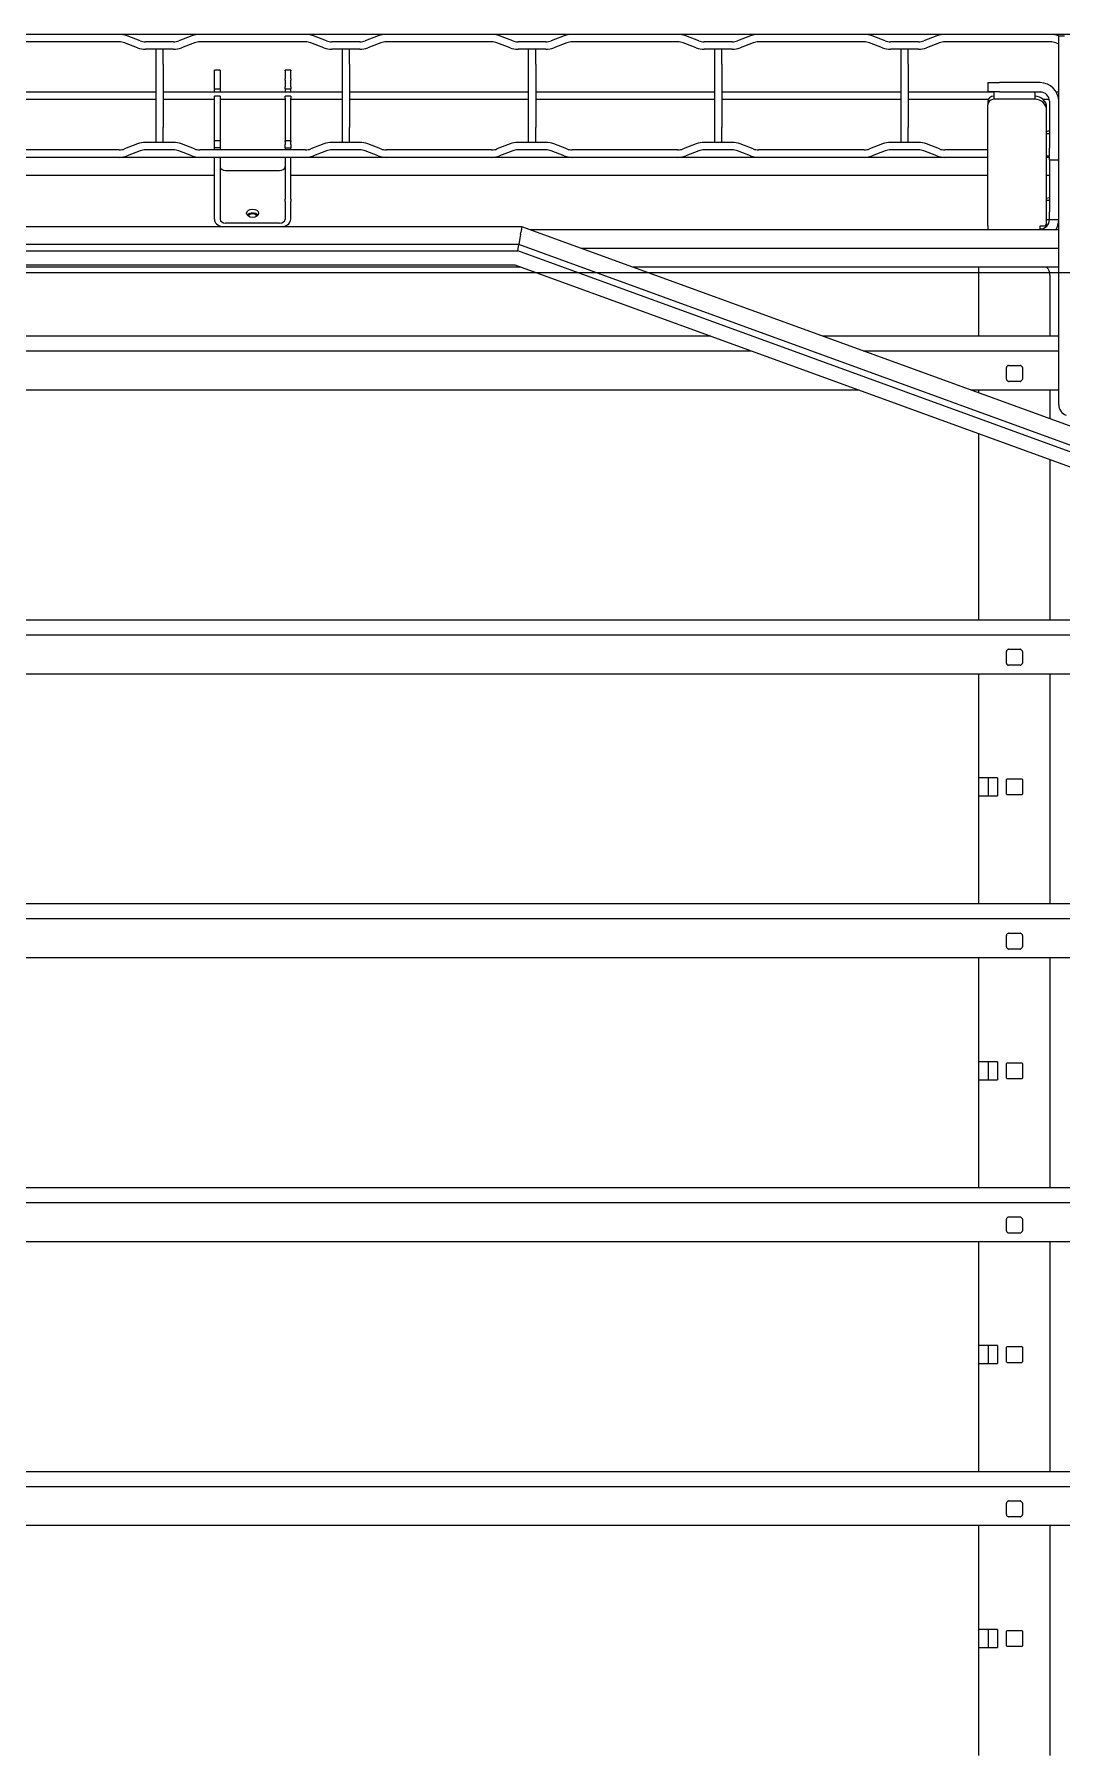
# Model space of a CAD drawing. Header units: millimetres. Extents: x -187347 to 135007, y -6415 to 292048.
# Drawn here: x -37100 to -36549, y 27535 to 28459 of the extents above; entities that cross this region are included whole.
import ezdxf

# ---------------------------------------------------------------- set-up
doc = ezdxf.new("R2010")
doc.units = ezdxf.units.MM
doc.header["$LTSCALE"] = 100
doc.layers.get('0').update_dxf_attribs({"lineweight": 18})
doc.layers.add('Layout Kromeka', color=1, linetype='Continuous', lineweight=5)

# ---------------------------------------------------------------- blocks, each defined once
blk = doc.blocks.new('A$Ca181df26')
at = {"color": 0}
for p, q in [((1855.03, 968.25), (1855.03, 1091.71)), ((1893.13, 1091.71), (1893.13, 1033.68)), ((1869.77, 1024.91), (1869.77, 1032.79)), ((1870.15, 1033.17), (1878.02, 1033.17)), ((1878.4, 1032.79), (1878.4, 1024.91)), ((1893.13, 1033.68), (1883.13, 1033.68)), ((1883.13, 1024.02), (1883.13, 1033.68)), ((1888.13, 1024.02), (1888.13, 1033.68)), ((1893.13, 1033.68), (1893.13, 1024.02)), ((1878.02, 1024.53), (1870.15, 1024.53)), ((1883.13, 1024.02), (1893.13, 1024.02)), ((1893.13, 1024.02), (1893.13, 968.25)), ((304.13, 968.25), (2662.13, 968.25)), ((1869.77, 956.15), (1869.77, 962.35)), ((1870.99, 963.57), (1877.18, 963.57)), ((1878.4, 962.35), (1878.4, 956.15)), ((1877.18, 954.93), (1870.99, 954.93)), ((2736.13, 947.19), (225.02, 947.19)), ((225.02, 939.31), (2736.13, 939.31)), ((1855.03, 815.85), (1855.03, 939.31)), ((1893.13, 939.31), (1893.13, 881.28)), ((383.76, 931.45), (2142.15, 291.45)), ((382.42, 923.83), (2140.8, 283.83)), ((1869.77, 872.51), (1869.77, 880.39)), ((1870.15, 880.77), (1878.02, 880.77)), ((1878.4, 880.39), (1878.4, 872.51)), ((1893.13, 881.28), (1883.13, 881.28)), ((1883.13, 871.62), (1883.13, 881.28)), ((1888.13, 871.62), (1888.13, 881.28)), ((1893.13, 881.28), (1893.13, 871.62)), ((1878.02, 872.13), (1870.15, 872.13)), ((1883.13, 871.62), (1893.13, 871.62)), ((1893.13, 871.62), (1893.13, 815.85)), ((701.37, 815.85), (2662.13, 815.85)), ((1869.77, 803.75), (1869.77, 809.95)), ((1870.99, 811.17), (1877.18, 811.17)), ((1878.4, 809.95), (1878.4, 803.75)), ((2736.13, 794.79), (759.24, 794.79)), ((1877.18, 802.53), (1870.99, 802.53)), ((780.87, 786.91), (2736.13, 786.91)), ((1855.03, 663.45), (1855.03, 786.91)), ((1893.13, 786.91), (1893.13, 728.88)), ((1869.77, 720.11), (1869.77, 727.99)), ((1870.15, 728.37), (1878.02, 728.37)), ((1878.4, 727.99), (1878.4, 720.11)), ((1893.13, 728.88), (1883.13, 728.88)), ((1883.13, 719.22), (1883.13, 728.88)), ((1888.13, 719.22), (1888.13, 728.88)), ((1893.13, 728.88), (1893.13, 719.22)), ((1878.02, 719.73), (1870.15, 719.73)), ((1883.13, 719.22), (1893.13, 719.22)), ((1893.13, 719.22), (1893.13, 663.45)), ((1120.09, 663.45), (2662.13, 663.45)), ((1869.77, 651.35), (1869.77, 657.55)), ((1870.99, 658.77), (1877.18, 658.77)), ((1878.4, 657.55), (1878.4, 651.35)), ((1877.18, 650.13), (1870.99, 650.13)), ((2736.13, 642.39), (1177.96, 642.39)), ((1199.59, 634.51), (2736.13, 634.51)), ((1855.03, 511.05), (1855.03, 634.51)), ((1893.13, 634.51), (1893.13, 576.48)), ((1869.77, 567.71), (1869.77, 575.59)), ((1870.15, 575.97), (1878.02, 575.97)), ((1878.4, 575.59), (1878.4, 567.71)), ((1893.13, 576.48), (1883.13, 576.48)), ((1883.13, 566.82), (1883.13, 576.48)), ((1888.13, 566.82), (1888.13, 576.48)), ((1893.13, 576.48), (1893.13, 566.82)), ((1878.02, 567.33), (1870.15, 567.33)), ((1883.13, 566.82), (1893.13, 566.82)), ((1893.13, 566.82), (1893.13, 511.05)), ((1538.8, 511.05), (2662.13, 511.05)), ((1869.77, 498.95), (1869.77, 505.15)), ((1870.99, 506.37), (1877.18, 506.37)), ((1878.4, 505.15), (1878.4, 498.95)), ((2736.13, 489.99), (1596.67, 489.99)), ((1877.18, 497.73), (1870.99, 497.73)), ((1618.31, 482.11), (2736.13, 482.11)), ((1855.03, 395.95), (1855.03, 482.11)), ((1893.13, 482.11), (1893.13, 382.08)), ((1829.41, 393.48), (2140.19, 280.36)), ((1826.28, 384.52), (2138.52, 270.88)), ((1855.03, 358.65), (1855.03, 374.06)), ((1850.27, 366.43), (1850.27, 174.88)), ((1850.27, 358.65), (1897.36, 358.65)), ((1869.77, 346.55), (1869.77, 352.75)), ((1870.99, 353.97), (1877.18, 353.97)), ((1878.4, 352.75), (1878.4, 346.55)), ((1893.13, 360.19), (1893.13, 358.65)), ((1957.52, 358.65), (2662.13, 358.65)), ((1877.18, 345.33), (1870.99, 345.33)), ((1955.23, 337.59), (1850.27, 337.59)), ((2736.13, 337.59), (2015.39, 337.59)), ((1850.27, 329.71), (1976.87, 329.71)), ((1855.03, 296.94), (1855.03, 329.71)), ((1893.13, 329.71), (1893.13, 292.55)), ((2037.02, 329.71), (2736.13, 329.71)), ((2725.67, 295.55), (236.18, 295.55)), ((1850.27, 292.55), (2078.97, 292.55)), ((2139.13, 292.55), (2883.13, 292.55)), ((2142.15, 291.45), (2958.13, 291.45)), ((1850.27, 282.55), (2106.45, 282.55)), ((2139.22, 274.87), (2140.19, 280.36)), ((2140.8, 283.83), (2140.19, 280.36)), ((2140.19, 280.36), (2662.37, 280.36)), ((2958.13, 283.83), (2140.8, 283.83)), ((1850.27, 272.55), (2133.92, 272.55)), ((1856.8, 268.98), (1856.8, 208.46)), ((1860.27, 270.47), (1858.38, 270.47)), ((1860.27, 272.55), (1860.27, 270.47)), ((1888.37, 270.47), (1888.37, 272.55)), ((1888.37, 270.47), (1888.37, 205.47)), ((2138.52, 270.88), (2139.08, 274.05)), ((2138.52, 270.88), (2662.37, 270.88)), ((2139.22, 274.87), (2139.08, 274.05)), ((2268.63, 268.97), (2297.63, 268.97)), ((1855.27, 267.05), (1850.27, 267.05)), ((1855.27, 267.05), (1855.27, 262.87)), ((1856.8, 267.05), (1855.27, 267.05)), ((1855.27, 234.98), (1855.27, 262.87)), ((2262.63, 266.85), (2262.63, 257.43)), ((2265.63, 257.43), (2265.63, 266.85)), ((2300.63, 257.43), (2300.63, 266.85)), ((2303.63, 266.85), (2303.63, 257.43)), ((1855.27, 256.74), (1856.8, 256.74)), ((1856.8, 255.64), (1855.27, 255.12)), ((2262.63, 256.02), (2262.63, 257.43)), ((2262.63, 256.02), (2262.63, 233.9)), ((2265.63, 257.43), (2265.63, 256.02)), ((2265.63, 233.9), (2265.63, 256.02)), ((2300.63, 256.02), (2300.63, 257.43)), ((2300.63, 233.9), (2300.63, 256.02)), ((2303.63, 257.43), (2303.63, 256.02)), ((2303.63, 256.02), (2303.63, 233.9)), ((1856.8, 243.16), (1855.27, 243.16)), ((2262.63, 243.16), (1888.37, 243.16)), ((2297.63, 240.68), (2268.63, 240.68)), ((2569.4, 243.16), (2303.63, 243.16)), ((1855.27, 234.98), (1850.27, 234.98)), ((1855.27, 234.98), (1855.27, 228.63)), ((1855.27, 233.65), (1856.8, 233.65)), ((1856.8, 232.87), (1855.27, 232.87)), ((1888.37, 233.65), (1911.48, 233.65)), ((1911.48, 233.65), (1954.79, 233.65)), ((1915.77, 232.85), (1922.78, 230.17)), ((1943.49, 230.17), (1950.5, 232.85)), ((1954.79, 233.65), (2011.48, 233.65)), ((2011.48, 233.65), (2054.79, 233.65)), ((2015.77, 232.85), (2022.78, 230.17)), ((2043.49, 230.17), (2050.5, 232.85)), ((2054.79, 233.65), (2111.48, 233.65)), ((2111.48, 233.65), (2154.79, 233.65)), ((2115.77, 232.85), (2122.78, 230.17)), ((2143.49, 230.17), (2150.5, 232.85)), ((2154.79, 233.65), (2211.48, 233.65)), ((2211.48, 233.65), (2254.79, 233.65)), ((2215.77, 232.85), (2222.78, 230.17)), ((2243.49, 230.17), (2250.5, 232.85)), ((2254.79, 233.65), (2311.48, 233.65)), ((2262.63, 233.65), (2262.63, 233.9)), ((2265.63, 233.9), (2265.63, 233.65)), ((2300.63, 233.9), (2300.63, 233.65)), ((2303.63, 233.65), (2303.63, 233.9)), ((2311.48, 233.65), (2354.79, 233.65)), ((2315.77, 232.85), (2322.78, 230.17)), ((2343.49, 230.17), (2350.5, 232.85)), ((2354.79, 233.65), (2411.48, 233.65)), ((1850.27, 228.63), (1850.27, 203.53)), ((1855.27, 203.53), (1855.27, 228.63)), ((1888.37, 229.65), (1911.48, 229.65)), ((1914.34, 229.12), (1921.35, 226.44)), ((1925.63, 229.65), (1940.63, 229.65)), ((1925.63, 225.65), (1940.63, 225.65)), ((1931.13, 225.65), (1931.13, 217.65)), ((1935.13, 217.65), (1935.13, 225.65)), ((1944.92, 226.44), (1951.93, 229.12)), ((1954.79, 229.65), (2011.48, 229.65)), ((2014.34, 229.12), (2021.35, 226.44)), ((2025.63, 229.65), (2040.63, 229.65)), ((2025.63, 225.65), (2040.63, 225.65)), ((2031.13, 225.65), (2031.13, 217.65)), ((2035.13, 217.65), (2035.13, 225.65)), ((2044.92, 226.44), (2051.93, 229.12)), ((2054.79, 229.65), (2111.48, 229.65)), ((2114.34, 229.12), (2121.35, 226.44)), ((2125.63, 229.65), (2140.63, 229.65)), ((2125.63, 225.65), (2140.63, 225.65)), ((2131.13, 225.65), (2131.13, 217.65)), ((2135.13, 217.65), (2135.13, 225.65)), ((2144.92, 226.44), (2151.93, 229.12)), ((2154.79, 229.65), (2211.48, 229.65)), ((2214.34, 229.12), (2221.35, 226.44)), ((2225.63, 229.65), (2240.63, 229.65)), ((2225.63, 225.65), (2240.63, 225.65)), ((2231.13, 225.65), (2231.13, 217.65)), ((2235.13, 217.65), (2235.13, 225.65)), ((2244.92, 226.44), (2251.93, 229.12)), ((2254.79, 229.65), (2311.48, 229.65)), ((2262.63, 229.65), (2262.63, 228.51)), ((2262.63, 226.8), (2262.63, 228.51)), ((2265.63, 228.51), (2262.63, 228.51)), ((2262.63, 226.8), (2262.63, 225.09)), ((2262.63, 224.8), (2262.63, 225.09)), ((2262.63, 224.8), (2265.63, 224.8)), ((2262.63, 224.8), (2262.63, 214.8)), ((2265.63, 228.51), (2265.63, 229.65)), ((2265.63, 228.51), (2265.63, 226.8)), ((2265.63, 225.09), (2265.63, 226.8)), ((2265.63, 225.09), (2265.63, 224.8)), ((2265.63, 214.8), (2265.63, 224.8)), ((2300.63, 228.51), (2300.63, 229.65)), ((2300.63, 226.8), (2300.63, 228.51)), ((2300.63, 228.51), (2303.63, 228.51)), ((2300.63, 225.09), (2300.63, 226.8)), ((2300.63, 224.8), (2300.63, 225.09)), ((2300.63, 214.8), (2300.63, 224.8)), ((2300.63, 224.8), (2303.63, 224.8)), ((2303.63, 229.65), (2303.63, 228.51)), ((2303.63, 228.51), (2303.63, 226.8)), ((2303.63, 226.8), (2303.63, 225.09)), ((2303.63, 225.09), (2303.63, 224.8)), ((2303.63, 224.8), (2303.63, 214.8)), ((2314.34, 229.12), (2321.35, 226.44)), ((2325.63, 229.65), (2340.63, 229.65)), ((2325.63, 225.65), (2340.63, 225.65)), ((2331.13, 225.65), (2331.13, 217.65)), ((2335.13, 217.65), (2335.13, 225.65)), ((2344.92, 226.44), (2351.93, 229.12)), ((2354.79, 229.65), (2411.48, 229.65)), ((1855.27, 220.94), (1856.8, 220.94)), ((1856.8, 219.83), (1855.27, 219.31)), ((1931.13, 183.65), (1931.13, 217.65)), ((1935.13, 183.65), (1935.13, 217.65)), ((2031.13, 183.65), (2031.13, 217.65)), ((2035.13, 183.65), (2035.13, 217.65)), ((2131.13, 183.65), (2131.13, 217.65)), ((2135.13, 183.65), (2135.13, 217.65)), ((2231.13, 183.65), (2231.13, 217.65)), ((2235.13, 183.65), (2235.13, 217.65)), ((2262.63, 214.8), (2262.63, 201.85)), ((2265.63, 201.85), (2265.63, 214.8)), ((2300.63, 201.85), (2300.63, 214.8)), ((2303.63, 214.8), (2303.63, 201.85)), ((2331.13, 183.65), (2331.13, 217.65)), ((2335.13, 183.65), (2335.13, 217.65)), ((1856.8, 208.46), (1856.8, 206.75)), ((1888.37, 203.76), (1888.37, 205.47)), ((1850.27, 202.65), (1850.31, 202.65)), ((1850.27, 198.65), (1851.55, 198.65)), ((1855.35, 202.65), (1858.53, 202.65)), ((1859.21, 198.65), (1863.15, 198.65)), ((1882.02, 198.53), (1860.27, 198.53)), ((1863.15, 202.49), (1885.2, 202.49)), ((1863.15, 202.49), (1885.2, 202.49)), ((1863.15, 198.53), (1863.15, 202.49)), ((1882.02, 198.53), (1888.37, 198.53)), ((1885.2, 198.53), (1885.2, 202.49)), ((1885.2, 198.65), (1931.13, 198.65)), ((1888.14, 202.65), (1931.13, 202.65)), ((1888.37, 193.53), (1888.37, 198.53)), ((1935.13, 202.65), (2031.13, 202.65)), ((1935.13, 198.65), (2031.13, 198.65)), ((2035.13, 202.65), (2131.13, 202.65)), ((2035.13, 198.65), (2131.13, 198.65)), ((2135.13, 202.65), (2231.13, 202.65)), ((2135.13, 198.65), (2231.13, 198.65)), ((2235.13, 202.65), (2262.63, 202.65)), ((2235.13, 198.65), (2331.13, 198.65)), ((2262.63, 200.85), (2262.63, 201.85)), ((2262.63, 200.85), (2265.63, 200.85)), ((2262.63, 198.65), (2262.63, 196.85)), ((2262.63, 195.85), (2262.63, 196.85)), ((2265.63, 196.85), (2262.63, 196.85)), ((2262.63, 195.85), (2262.63, 192.26)), ((2265.63, 202.65), (2300.63, 202.65)), ((2265.63, 201.85), (2265.63, 200.85)), ((2265.63, 196.85), (2265.63, 198.65)), ((2265.63, 196.85), (2265.63, 195.85)), ((2265.63, 192.26), (2265.63, 195.85)), ((2300.63, 200.85), (2300.63, 201.85)), ((2300.63, 200.85), (2303.63, 200.85)), ((2300.63, 196.85), (2300.63, 198.65)), ((2300.63, 195.85), (2300.63, 196.85)), ((2303.63, 196.85), (2300.63, 196.85)), ((2300.63, 192.26), (2300.63, 195.85)), ((2303.63, 202.65), (2331.13, 202.65)), ((2303.63, 201.85), (2303.63, 200.85)), ((2303.63, 198.65), (2303.63, 196.85)), ((2303.63, 196.85), (2303.63, 195.85)), ((2303.63, 195.85), (2303.63, 192.26)), ((2335.13, 202.65), (2431.13, 202.65)), ((2335.13, 198.65), (2431.13, 198.65)), ((1860.27, 193.53), (1882.02, 193.53)), ((1888.37, 193.53), (1882.02, 193.53)), ((2262.63, 191.55), (2262.63, 192.26)), ((2262.63, 191.55), (2262.63, 187.14)), ((2262.63, 186.85), (2262.63, 187.14)), ((2262.63, 186.85), (2265.63, 186.85)), ((2265.63, 192.26), (2265.63, 191.55)), ((2265.63, 187.14), (2265.63, 191.55)), ((2265.63, 187.14), (2265.63, 186.85)), ((2300.63, 191.55), (2300.63, 192.26)), ((2300.63, 187.14), (2300.63, 191.55)), ((2300.63, 186.85), (2300.63, 187.14)), ((2300.63, 186.85), (2303.63, 186.85)), ((2303.63, 192.26), (2303.63, 191.55)), ((2303.63, 191.55), (2303.63, 187.14)), ((2303.63, 187.14), (2303.63, 186.85)), ((1925.63, 175.65), (1940.63, 175.65)), ((1931.13, 183.65), (1931.13, 175.65)), ((1935.13, 175.65), (1935.13, 183.65)), ((2025.63, 175.65), (2040.63, 175.65)), ((2031.13, 183.65), (2031.13, 175.65)), ((2035.13, 175.65), (2035.13, 183.65)), ((2125.63, 175.65), (2140.63, 175.65)), ((2131.13, 183.65), (2131.13, 175.65)), ((2135.13, 175.65), (2135.13, 183.65)), ((2225.63, 175.65), (2240.63, 175.65)), ((2231.13, 183.65), (2231.13, 175.65)), ((2235.13, 175.65), (2235.13, 183.65)), ((2325.63, 175.65), (2340.63, 175.65)), ((2331.13, 183.65), (2331.13, 175.65)), ((2335.13, 175.65), (2335.13, 183.65)), ((1811.48, 167.65), (1854.79, 167.65)), ((1847.27, 168.53), (1850.27, 168.53)), ((1850.25, 168.53), (1850.5, 168.44)), ((1850.27, 174.88), (1850.27, 168.53)), ((1850.27, 172.81), (1851.93, 172.17)), ((1854.79, 171.65), (1911.48, 171.65)), ((1854.79, 167.65), (1911.48, 167.65)), ((1911.48, 167.65), (1954.79, 167.65)), ((1914.34, 172.17), (1921.35, 174.85)), ((1915.77, 168.44), (1922.78, 171.12)), ((1925.63, 171.65), (1940.63, 171.65)), ((1943.49, 171.12), (1950.5, 168.44)), ((1944.92, 174.85), (1951.93, 172.17)), ((1954.79, 171.65), (2011.48, 171.65)), ((1954.79, 167.65), (2011.48, 167.65)), ((2011.48, 167.65), (2054.79, 167.65)), ((2014.34, 172.17), (2021.35, 174.85)), ((2015.77, 168.44), (2022.78, 171.12)), ((2025.63, 171.65), (2040.63, 171.65)), ((2043.49, 171.12), (2050.5, 168.44)), ((2044.92, 174.85), (2051.93, 172.17)), ((2054.79, 171.65), (2111.48, 171.65)), ((2054.79, 167.65), (2111.48, 167.65)), ((2111.48, 167.65), (2154.79, 167.65)), ((2114.34, 172.17), (2121.35, 174.85)), ((2115.77, 168.44), (2122.78, 171.12)), ((2125.63, 171.65), (2140.63, 171.65)), ((2143.49, 171.12), (2150.5, 168.44)), ((2144.92, 174.85), (2151.93, 172.17)), ((2154.79, 171.65), (2211.48, 171.65)), ((2154.79, 167.65), (2211.48, 167.65)), ((2211.48, 167.65), (2254.79, 167.65)), ((2214.34, 172.17), (2221.35, 174.85)), ((2215.77, 168.44), (2222.78, 171.12)), ((2225.63, 171.65), (2240.63, 171.65)), ((2243.49, 171.12), (2250.5, 168.44)), ((2244.92, 174.85), (2251.93, 172.17)), ((2254.79, 171.65), (2311.48, 171.65)), ((2254.79, 167.65), (2311.48, 167.65)), ((2311.48, 167.65), (2354.79, 167.65)), ((2314.34, 172.17), (2321.35, 174.85)), ((2315.77, 168.44), (2322.78, 171.12)), ((2325.63, 171.65), (2340.63, 171.65)), ((2343.49, 171.12), (2350.5, 168.44)), ((2344.92, 174.85), (2351.93, 172.17)), ((2354.79, 171.65), (2411.48, 171.65)), ((2354.79, 167.65), (2411.48, 167.65))]:
    blk.add_line(p, q, dxfattribs=at)
for centre, radius, start, end in [((1874.08, 1028.85), 5.84, 132.35745, 137.64255), ((1874.08, 1028.85), 5.84, 42.35745, 47.64255), ((1874.08, 1028.85), 5.84, 222.35745, 227.64255), ((1874.08, 1028.85), 5.84, 312.35745, 317.64255), ((1870.37, 962.35), 0.605, 140.16185, 180), ((1874.08, 959.25), 5.44, 129.83815, 140.16185), ((1870.99, 962.96), 0.605, 90, 129.83815), ((1877.18, 962.96), 0.605, 50.16185, 90), ((1874.08, 959.25), 5.44, 39.83815, 50.16185), ((1877.8, 962.35), 0.605, 0, 39.83815), ((1870.37, 956.15), 0.605, 180, 219.83815), ((1874.08, 959.25), 5.44, 219.83815, 230.16185), ((1870.99, 955.54), 0.605, 230.16185, 270), ((1877.18, 955.54), 0.605, 270, 309.83815), ((1874.08, 959.25), 5.44, 309.83815, 320.16185), ((1877.8, 956.15), 0.605, 320.16185, 0), ((1874.08, 876.45), 5.84, 132.35745, 137.64255), ((1874.08, 876.45), 5.84, 42.35745, 47.64255), ((1874.08, 876.45), 5.84, 222.35745, 227.64255), ((1874.08, 876.45), 5.84, 312.35745, 317.64255), ((1870.37, 809.95), 0.605, 140.16185, 180), ((1874.08, 806.85), 5.44, 129.83815, 140.16185), ((1870.99, 810.56), 0.605, 90, 129.83815), ((1877.18, 810.56), 0.605, 50.16185, 90), ((1874.08, 806.85), 5.44, 39.83815, 50.16185), ((1877.8, 809.95), 0.605, 0, 39.83815), ((1870.37, 803.75), 0.605, 180, 219.83815), ((1874.08, 806.85), 5.44, 219.83815, 230.16185), ((1870.99, 803.14), 0.605, 230.16185, 270), ((1877.18, 803.14), 0.605, 270, 309.83815), ((1874.08, 806.85), 5.44, 309.83815, 320.16185), ((1877.8, 803.75), 0.605, 320.16185, 0), ((1874.08, 724.05), 5.84, 132.35745, 137.64255), ((1874.08, 724.05), 5.84, 42.35745, 47.64255), ((1874.08, 724.05), 5.84, 222.35745, 227.64255), ((1874.08, 724.05), 5.84, 312.35745, 317.64255), ((1870.37, 657.55), 0.605, 140.16185, 180), ((1874.08, 654.45), 5.44, 129.83815, 140.16185), ((1870.99, 658.16), 0.605, 90, 129.83815), ((1877.18, 658.16), 0.605, 50.16185, 90), ((1874.08, 654.45), 5.44, 39.83815, 50.16185), ((1877.8, 657.55), 0.605, 0, 39.83815), ((1870.37, 651.35), 0.605, 180, 219.83815), ((1874.08, 654.45), 5.44, 219.83815, 230.16185), ((1870.99, 650.74), 0.605, 230.16185, 270), ((1877.18, 650.74), 0.605, 270, 309.83815), ((1874.08, 654.45), 5.44, 309.83815, 320.16185), ((1877.8, 651.35), 0.605, 320.16185, 0), ((1874.08, 571.65), 5.84, 132.35745, 137.64255), ((1874.08, 571.65), 5.84, 42.35745, 47.64255), ((1874.08, 571.65), 5.84, 222.35745, 227.64255), ((1874.08, 571.65), 5.84, 312.35745, 317.64255), ((1870.37, 505.15), 0.605, 140.16185, 180), ((1874.08, 502.05), 5.44, 129.83815, 140.16185), ((1870.99, 505.76), 0.605, 90, 129.83815), ((1877.18, 505.76), 0.605, 50.16185, 90), ((1874.08, 502.05), 5.44, 39.83815, 50.16185), ((1877.8, 505.15), 0.605, 0, 39.83815), ((1870.37, 498.95), 0.605, 180, 219.83815), ((1874.08, 502.05), 5.44, 219.83815, 230.16185), ((1870.99, 498.34), 0.605, 230.16185, 270), ((1877.18, 498.34), 0.605, 270, 309.83815), ((1874.08, 502.05), 5.44, 309.83815, 320.16185), ((1877.8, 498.95), 0.605, 320.16185, 0), ((1844.27, 366.43), 6, 0, 70), ((1870.37, 352.75), 0.605, 140.16185, 180), ((1874.08, 349.65), 5.44, 129.83815, 140.16185), ((1870.99, 353.36), 0.605, 90, 129.83815), ((1877.18, 353.36), 0.605, 50.16185, 90), ((1874.08, 349.65), 5.44, 39.83815, 50.16185), ((1877.8, 352.75), 0.605, 0, 39.83815), ((1870.37, 346.55), 0.605, 180, 219.83815), ((1874.08, 349.65), 5.44, 219.83815, 230.16185), ((1870.99, 345.94), 0.605, 230.16185, 270), ((1877.18, 345.94), 0.605, 270, 309.83815), ((1874.08, 349.65), 5.44, 309.83815, 320.16185), ((1877.8, 346.55), 0.605, 320.16185, 0), ((1861.38, 296.94), 6.35, 180, 223.68042), ((1860.27, 267.05), 10, 146.63299, 180), ((1860.27, 267.05), 5, 90, 180), ((1911.48, 221.65), 12, 69.06535, 90), ((1954.79, 221.65), 12, 90, 110.93465), ((2011.48, 221.65), 12, 69.06535, 90), ((2054.79, 221.65), 12, 90, 110.93465), ((2111.48, 221.65), 12, 69.06535, 90), ((2154.79, 221.65), 12, 90, 110.93465), ((2211.48, 221.65), 12, 69.06535, 90), ((2254.79, 221.65), 12, 90, 110.93465), ((2311.48, 221.65), 12, 69.06535, 90), ((2354.79, 221.65), 12, 90, 110.93465), ((1911.48, 221.65), 8, 69.06535, 90), ((1925.63, 237.65), 12, 249.06535, 270), ((1925.63, 237.65), 8, 249.06535, 270), ((1940.63, 237.65), 8, 270, 290.93465), ((1940.63, 237.65), 12, 270, 290.93465), ((1954.79, 221.65), 8, 90, 110.93465), ((2011.48, 221.65), 8, 69.06535, 90), ((2025.63, 237.65), 12, 249.06535, 270), ((2025.63, 237.65), 8, 249.06535, 270), ((2040.63, 237.65), 8, 270, 290.93465), ((2040.63, 237.65), 12, 270, 290.93465), ((2054.79, 221.65), 8, 90, 110.93465), ((2111.48, 221.65), 8, 69.06535, 90), ((2125.63, 237.65), 12, 249.06535, 270), ((2125.63, 237.65), 8, 249.06535, 270), ((2140.63, 237.65), 8, 270, 290.93465), ((2140.63, 237.65), 12, 270, 290.93465), ((2154.79, 221.65), 8, 90, 110.93465), ((2211.48, 221.65), 8, 69.06535, 90), ((2225.63, 237.65), 12, 249.06535, 270), ((2225.63, 237.65), 8, 249.06535, 270), ((2240.63, 237.65), 8, 270, 290.93465), ((2240.63, 237.65), 12, 270, 290.93465), ((2254.79, 221.65), 8, 90, 110.93465), ((2311.48, 221.65), 8, 69.06535, 90), ((2325.63, 237.65), 12, 249.06535, 270), ((2325.63, 237.65), 8, 249.06535, 270), ((2340.63, 237.65), 8, 270, 290.93465), ((2340.63, 237.65), 12, 270, 290.93465), ((2354.79, 221.65), 8, 90, 110.93465), ((1860.27, 203.53), 10, 180, 270), ((1860.27, 203.53), 5, 180, 270), ((1925.63, 163.65), 12, 90, 110.93465), ((1940.63, 163.65), 12, 69.06535, 90), ((2025.63, 163.65), 12, 90, 110.93465), ((2040.63, 163.65), 12, 69.06535, 90), ((2125.63, 163.65), 12, 90, 110.93465), ((2140.63, 163.65), 12, 69.06535, 90), ((2225.63, 163.65), 12, 90, 110.93465), ((2240.63, 163.65), 12, 69.06535, 90), ((2325.63, 163.65), 12, 90, 110.93465), ((2340.63, 163.65), 12, 69.06535, 90), ((1854.79, 179.65), 12, 249.06535, 270), ((1854.79, 179.65), 8, 249.06535, 270), ((1911.48, 179.65), 8, 270, 290.93465), ((1911.48, 179.65), 12, 270, 290.93465), ((1925.63, 163.65), 8, 90, 110.93465), ((1940.63, 163.65), 8, 69.06535, 90), ((1954.79, 179.65), 12, 249.06535, 270), ((1954.79, 179.65), 8, 249.06535, 270), ((2011.48, 179.65), 8, 270, 290.93465), ((2011.48, 179.65), 12, 270, 290.93465), ((2025.63, 163.65), 8, 90, 110.93465), ((2040.63, 163.65), 8, 69.06535, 90), ((2054.79, 179.65), 12, 249.06535, 270), ((2054.79, 179.65), 8, 249.06535, 270), ((2111.48, 179.65), 8, 270, 290.93465), ((2111.48, 179.65), 12, 270, 290.93465), ((2125.63, 163.65), 8, 90, 110.93465), ((2140.63, 163.65), 8, 69.06535, 90), ((2154.79, 179.65), 12, 249.06535, 270), ((2154.79, 179.65), 8, 249.06535, 270), ((2211.48, 179.65), 8, 270, 290.93465), ((2211.48, 179.65), 12, 270, 290.93465), ((2225.63, 163.65), 8, 90, 110.93465), ((2240.63, 163.65), 8, 69.06535, 90), ((2254.79, 179.65), 12, 249.06535, 270), ((2254.79, 179.65), 8, 249.06535, 270), ((2311.48, 179.65), 8, 270, 290.93465), ((2311.48, 179.65), 12, 270, 290.93465), ((2325.63, 163.65), 8, 90, 110.93465), ((2340.63, 163.65), 8, 69.06535, 90), ((2354.79, 179.65), 12, 249.06535, 270), ((2354.79, 179.65), 8, 249.06535, 270)]:
    blk.add_arc(centre, radius, start, end, dxfattribs=at)
for centre, major_axis, ratio, start_param, end_param in [((1858.38, 268.98), (-1.59, 0), 0.939693, 4.712389, 6.283185), ((2268.63, 266.85), (-6, 0), 0.707107, 5.03124, 6.283185), ((2268.63, 266.85), (-3, 0), 0.707107, 4.712389, 6.283185), ((2297.63, 266.85), (3, 0), 0.707107, 0, 1.570796), ((2297.63, 266.85), (6, 0), 0.707107, 0, 1.251945), ((2283.13, 265.79), (3.2, 0), 0.707107, 3.629401, 5.795376), ((2283.13, 265.79), (2.46, 0), 0.707107, 3.473148, 5.95163), ((2268.63, 238.55), (-3, 0), 0.707107, 4.712389, 6.120301), ((2297.63, 238.55), (3, 0), 0.707107, 0.162884, 1.570796), ((1863.15, 208.46), (-6.35, 0), 0.939693, 0, 1.570796), ((1863.15, 206.75), (-6.35, 0), 0.939693, 0, 1.570796), ((1885.2, 205.47), (3.17, 0), 0.939693, 4.712389, 6.283185), ((1885.2, 203.76), (3.17, 0), 0.939693, 4.712389, 6.283185)]:
    blk.add_ellipse(centre, major_axis=major_axis, ratio=ratio, start_param=start_param, end_param=end_param, dxfattribs=at)
blk.add_ellipse((2283.13, 263.67), major_axis=(3.2, 0), ratio=0.707107, dxfattribs=at)
for points in [[(2265.67, 238.9), (2265.65, 238.79), (2265.64, 238.66), (2265.63, 238.51)], [(2300.63, 238.51), (2300.63, 238.66), (2300.62, 238.79), (2300.59, 238.9)]]:
    blk.add_open_spline(points, degree=3, dxfattribs=at)

msp = doc.modelspace()

# ---------------------------------------------------------------- block references
at = {"layer": 'Layout Kromeka', "color": 1, "linetype": 'Continuous', "rotation": 180}
msp.add_blockref('A$Ca181df26', (-34699.87, 28626.99, 7321.63), dxfattribs=at)

doc.saveas('drawing.dxf')
